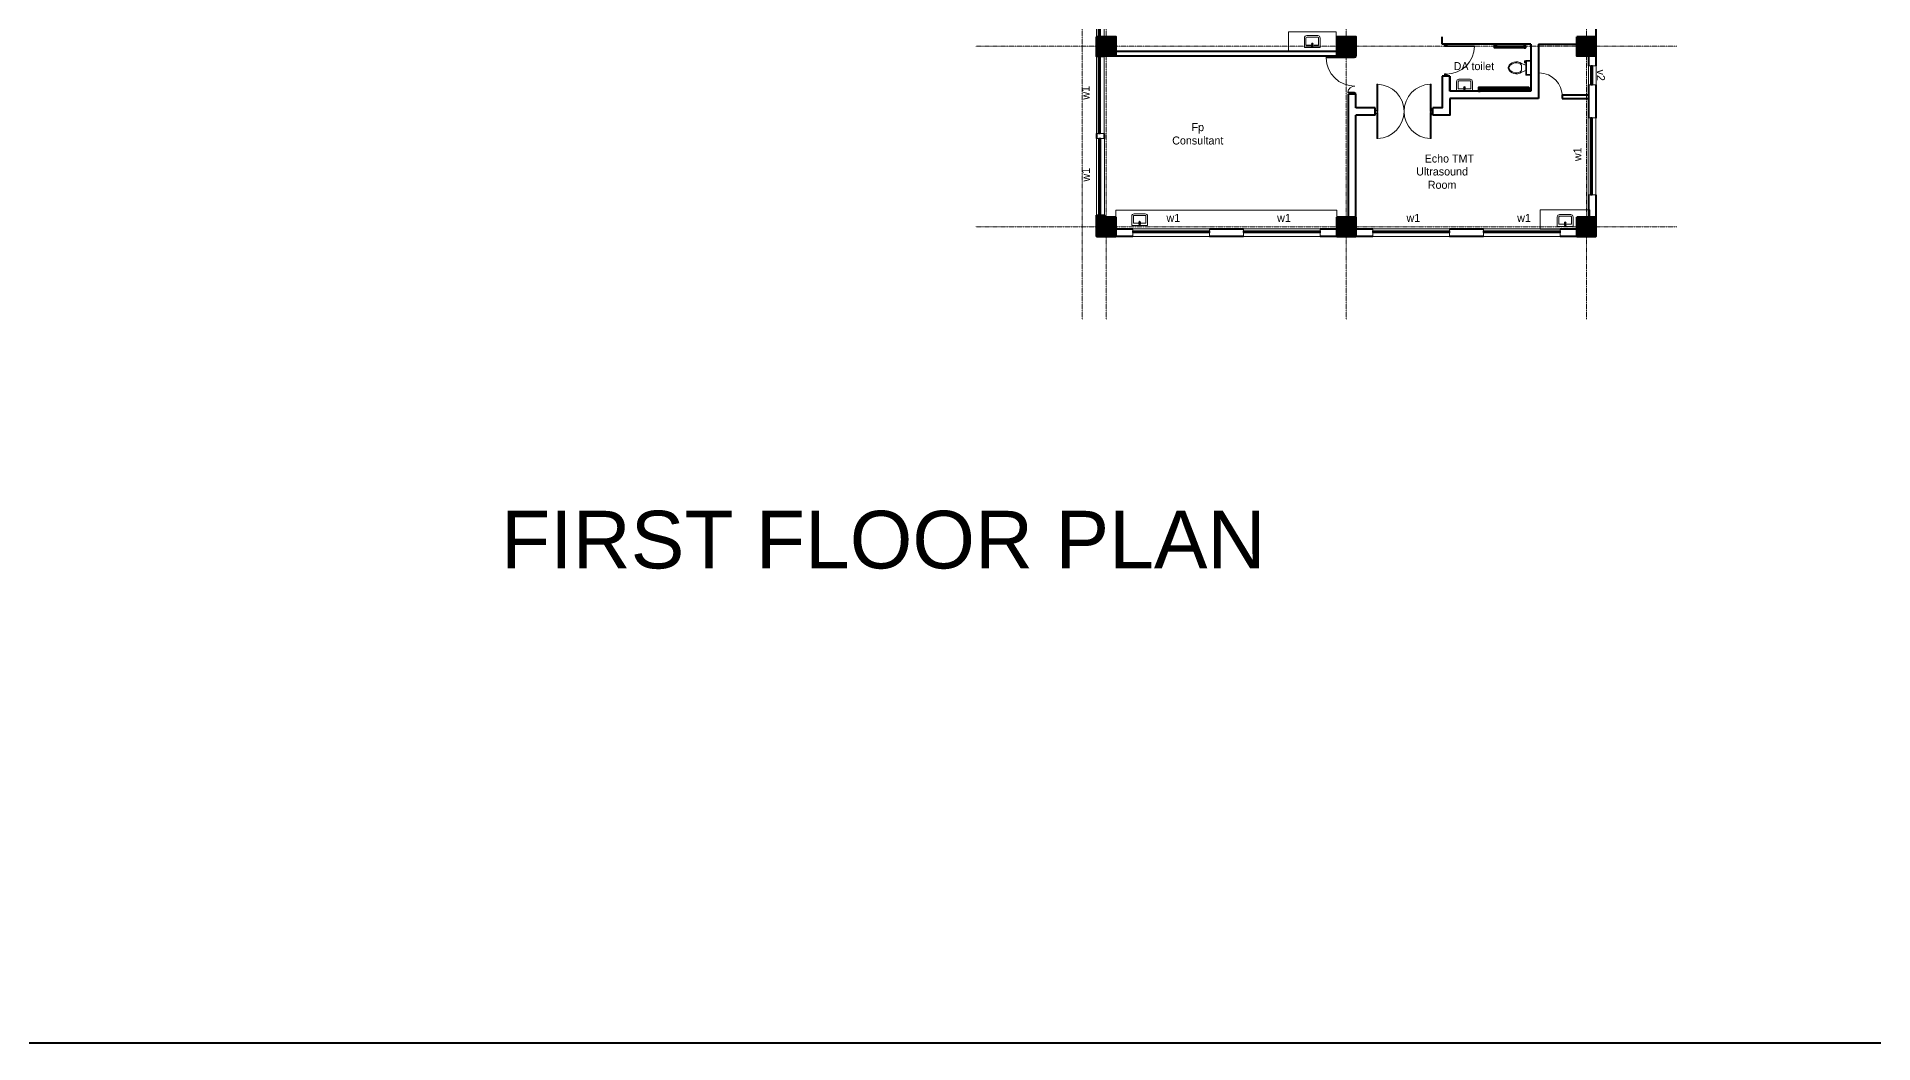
# Model space of a CAD drawing. Header units: millimetres. Extents: x 2419715 to 2617776, y 3786495 to 3864810.
# Drawn here: x 2496894 to 2554274, y 3786495 to 3817945 of the extents above; entities that cross this region are included whole.
import ezdxf

# ---------------------------------------------------------------- set-up
doc = ezdxf.new("R2010")
doc.units = ezdxf.units.MM
doc.header["$MEASUREMENT"] = 0
doc.linetypes.add('CENTER', pattern=[2, 1.25, -0.25, 0.25, -0.25])
doc.linetypes.add('DASHED', pattern=[0.75, 0.5, -0.25])
for name, color, linetype, lineweight in [('0newfurnture', 30, 'Continuous', 15), ('centreline', 52, 'CENTER', 5), ('Column-0.5', 14, 'Continuous', 50), ('door', 41, 'Continuous', 5), ('Door Opening-0.09', 253, 'Continuous', 9), ('Furniture Hospital-0.09', 44, 'Continuous', 9), ('Hatch', 9, 'Continuous', 9), ('hidden lines', 205, 'DASHED', 5), ('Sill Level', 140, 'Continuous', 20), ('TXT', 7, 'Continuous', 25), ('wall 0.4', 7, 'Continuous', 40), ('WINDOW', 152, 'Continuous', 30), ('Windows Plan', 152, 'Continuous', 35)]:
    doc.layers.add(name, color=color, linetype=linetype, lineweight=lineweight)
doc.layers.add('Text-0.2', color=7, linetype='Continuous')
doc.styles.add('ARIAL', font='arial.ttf')
doc.styles.add('arial.', font='arial.ttf')

# ---------------------------------------------------------------- blocks, each defined once
blk = doc.blocks.new('2ft column')
at = {"layer": 'Hatch', "ltscale": 5}
h = blk.add_hatch(color=256, dxfattribs=at)
h.dxf.hatch_style = 1
h.paths.add_polyline_path([(2207385, 4176559), (2207985, 4176559), (2207985, 4175959), (2207385, 4175959)])
at = {"layer": 'Column-0.5', "ltscale": 5}
blk.add_lwpolyline([(2207385, 4176559), (2207985, 4176559), (2207985, 4175959), (2207385, 4175959)], close=True, dxfattribs=at)
at = {"layer": 'Defpoints', "ltscale": 5}
for points in [[(2207985, 4176559), (2207385, 4175959)], [(2207985, 4175959), (2207385, 4176559)]]:
    blk.add_lwpolyline(points, dxfattribs=at)
blk = doc.blocks.new('main grid')
at = {"layer": 'centreline', "ltscale": 5}
for p, q in [((2518911, 4018930), (2518911, 3987284)), ((2526411, 4018930), (2526411, 3987284)), ((2533911, 4018930), (2533911, 3991299)), ((2541411, 4018930), (2541411, 3976624)), ((2542161, 4018930), (2542161, 3976624)), ((2549661, 4018930), (2549661, 3976624)), ((2557161, 4018930), (2557161, 3976624)), ((2559988, 4011172), (2515645, 4011172)), ((2559988, 4003672), (2515645, 4003672)), ((2559388, 3996172), (2515045, 3996172)), ((2559988, 3996172), (2515645, 3996172)), ((2559988, 3991172), (2538074, 3991172)), ((2533911, 3989164), (2515100, 3989164)), ((2559988, 3985172), (2538074, 3985172)), ((2559988, 3979531), (2538074, 3979531))]:
    blk.add_line(p, q, dxfattribs=at)
blk.add_lwpolyline([(2510725, 3995097), (2521316, 3987284)], dxfattribs=at)
at = {"layer": 'Hatch'}
for p in [(311226, -165087), (318726, -165087), (326226, -165087), (333726, -165087), (311226, -172587), (318726, -172587), (326226, -172587), (333726, -172587), (311226, -180087), (318726, -180087), (326226, -180087), (333726, -180087), (305895, -183187), (311226, -183187), (318726, -183187), (326226, -183187), (333726, -183187), (334476, -185087), (341976, -185087), (349476, -185087), (311226, -187095), (318801, -187095), (334476, -191087), (341976, -191087), (349476, -191087), (334476, -196728), (341976, -196728), (349476, -196728)]:
    blk.add_blockref('2ft column', p, dxfattribs=at)
at = {"layer": 'Hatch', "xscale": -1}
for p in [(4749846, -165087), (4757346, -165087), (4764846, -165087), (4749846, -172587), (4757346, -172587), (4764846, -172587), (4749846, -180087), (4757346, -180087), (4764846, -180087)]:
    blk.add_blockref('2ft column', p, dxfattribs=at)
blk = doc.blocks.new('MAIN DOOR')
at = {"layer": 'door', "ltscale": 1000}
for points in [[(2313.5, 188.5), (2347.4, 188.5), (2347.4, 187.3), (2313.5, 187.3)], [(2381.3, 188.5), (2348.9, 188.5), (2348.9, 187.3), (2381.3, 187.3)]]:
    blk.add_lwpolyline(points, close=True, dxfattribs=at)
for points in [[(2346.1, 190.6), (2346.1, 188.5)], [(2348.9, 188.1), (2347.4, 188.1), (2347.4, 188.5), (2346.1, 188.5), (2346.1, 190.6), (2350.2, 190.6)], [(2347.4, 188.1), (2348.9, 188.1), (2348.9, 188.5), (2350.2, 188.5), (2350.2, 190.6), (2346.1, 190.6)], [(2350.2, 190.6), (2350.2, 188.5)], [(2313.4, 120.7), (2347.3, 120.7), (2347.3, 121.9), (2313.4, 121.9), (2313.4, 120.7)], [(2348.8, 121.1), (2347.3, 121.1), (2347.3, 120.7), (2346, 120.7), (2346, 118.6), (2350.1, 118.6)], [(2347.3, 121.1), (2348.8, 121.1), (2348.8, 120.7), (2350.1, 120.7), (2350.1, 118.6), (2346, 118.6)], [(2346, 118.6), (2346, 120.7)], [(2381.3, 120.7), (2348.8, 120.7), (2348.8, 121.9), (2381.3, 121.9), (2381.3, 120.7)], [(2350.1, 118.6), (2350.1, 120.7)]]:
    blk.add_lwpolyline(points, dxfattribs=at)
at = {"layer": 'Door Opening-0.09', "ltscale": 1000}
for centre, start, end in [((2347.4, 188.5), 182.1168, 357.8826), ((2347.3, 120.7), 2.1167, 177.8826)]:
    blk.add_arc(centre, 33.9, start, end, dxfattribs=at)
at = {"layer": 'WINDOW', "ltscale": 5}
blk.add_line((2350.1, 190.6), (2350.1, 190.6), dxfattribs=at)
blk = doc.blocks.new("door 5'")
at = {"layer": 'door', "ltscale": 1000}
for points in [[(2177525, 4317078), (2177525, 4317062), (2177516, 4317062), (2177516, 4317020), (2177473, 4317020), (2177474, 4317105)], [(2177525, 4317062), (2177525, 4317105), (2177474, 4317105), (2177473, 4317020)], [(2177473, 4317020), (2177516, 4317020)], [(2177474, 4317105), (2177516, 4317105)], [(2178697, 4316120), (2178697, 4317060), (2178671, 4317060), (2178671, 4316120), (2178697, 4316120)], [(2178689, 4317076), (2178689, 4317060), (2178697, 4317060), (2178697, 4317018), (2178740, 4317018), (2178740, 4317104)], [(2178689, 4317060), (2178689, 4317104), (2178740, 4317104), (2178740, 4317018)], [(2178740, 4317018), (2178697, 4317018)]]:
    blk.add_lwpolyline(points, dxfattribs=at)
blk.add_lwpolyline([(2177516, 4316839), (2177516, 4317062), (2177543, 4317062), (2177543, 4316839)], close=True, dxfattribs=at)
at = {"layer": 'Door Opening-0.09', "ltscale": 1000}
for centre, radius, start, end in [((2177516, 4317062), 224, 276.6944, 2.34403), ((2178697, 4317076), 957, 180.34163, 268.42442)]:
    blk.add_arc(centre, radius, start, end, dxfattribs=at)
at = {"layer": 'WINDOW', "ltscale": 5}
blk.add_line((2177474, 4317104), (2177474, 4317104), dxfattribs=at)
blk = doc.blocks.new('TAP')
at = {"layer": 'Furniture Hospital-0.09', "linetype": 'Continuous'}
for p, q in [((0, 38), (0, -38)), ((5, 38), (0, 38)), ((5, 38), (5, -38)), ((30, 25), (5, 25)), ((30, 0), (5, 0)), ((30, 25), (30, -25)), ((56, 16), (30, 16)), ((51, 7), (48, 8)), ((59, 19), (57, 22)), ((73, 24), (73, 27)), ((88, 20), (89, 22)), ((97, 15), (125, 12)), ((97, 8), (100, 9)), ((5, -38), (0, -38)), ((30, -25), (5, -25)), ((56, -16), (30, -16)), ((51, -8), (48, -9)), ((60, -20), (58, -22)), ((74, -24), (74, -27)), ((88, -19), (90, -22)), ((97, -7), (100, -8)), ((97, -15), (125, -12))]:
    blk.add_line(p, q, dxfattribs=at)
for radius in [21.2, 19.7]:
    blk.add_circle((74, 0), radius, dxfattribs=at)
for centre, radius, start, end in [((74, 0), 27.2, 163.05119, 199.05119), ((74, 0), 24.2, 127.05119, 163.05119), ((74, 0), 27.2, 91.05119, 127.05119), ((74, 0), 24.2, 55.05119, 91.05119), ((74, 0), 27.2, 19.05119, 55.05119), ((74, 0), 24.2, 343.05119, 19.05119), ((95, 0), 32.6, 337.45001, 22.54999), ((74, 0), 24.2, 199.05119, 235.05119), ((74, 0), 27.2, 235.05119, 271.05119), ((74, 0), 24.2, 271.05119, 307.05119), ((74, 0), 27.2, 307.05119, 343.05119)]:
    blk.add_arc(centre, radius, start, end, dxfattribs=at)
blk = doc.blocks.new('bazin')
at = {"layer": '0newfurnture', "ltscale": 5}
for p, q in [((2434577, 4011590), (2435069, 4011590)), ((2434577, 4011295), (2434577, 4011590)), ((2434626, 4011295), (2434626, 4011516)), ((2434626, 4011516), (2434799, 4011516)), ((2434847, 4011516), (2435020, 4011516)), ((2435020, 4011516), (2435020, 4011295)), ((2435069, 4011590), (2435069, 4011295)), ((2434996, 4011270), (2434651, 4011270)), ((2434996, 4011221), (2434651, 4011221))]:
    blk.add_line(p, q, dxfattribs=at)
blk.add_circle((2434823, 4011477), 25.6, dxfattribs=at)
for centre, radius, start, end in [((2434651, 4011295), 73.8, 180, 270), ((2434651, 4011295), 24.6, 180, 270), ((2434996, 4011295), 73.8, 270, 0), ((2434996, 4011295), 24.6, 270, 0)]:
    blk.add_arc(centre, radius, start, end, dxfattribs=at)
at = {"layer": '0newfurnture', "ltscale": 5, "xscale": 0.9842520018725999, "yscale": 0.9842520018725999, "zscale": 0.9842520018725999, "rotation": 270}
blk.add_blockref('TAP', (2434823, 4011590), dxfattribs=at)
blk = doc.blocks.new('d1')
at = {"layer": 'door'}
for p, q in [((2442.7, 10746.2), (2408.3, 10746.2)), ((2408.3, 10746.2), (2408.3, 10745.7)), ((2442.7, 10745.7), (2408.3, 10745.7))]:
    blk.add_line(p, q, dxfattribs=at)
at = {"layer": 'door', "ltscale": 80}
for points in [[(2445, 10779.7), (2445, 10782), (2444.6, 10782), (2444.6, 10782.4), (2441.8, 10782.4), (2441.8, 10782), (2441.4, 10782), (2441.4, 10780.1), (2442.7, 10780.1), (2442.7, 10779.7)], [(2445, 10746.2), (2445, 10743.9), (2444.6, 10743.9), (2444.6, 10743.4), (2441.8, 10743.4), (2441.8, 10743.9), (2441.4, 10743.9), (2441.4, 10745.7), (2442.7, 10745.7), (2442.7, 10746.2)]]:
    blk.add_lwpolyline(points, close=True, dxfattribs=at)
at = {"layer": 'Door Opening-0.09', "ltscale": 80}
blk.add_arc((2442.7, 10745.7), 34.4, 90, 179.274, dxfattribs=at)
at = {"layer": 'hidden lines'}
for centre, radius, start, end in [((2441.6, 10791.4), 9.82, 268.3986, 287.3158), ((2441.4, 10784.8), 4.22, 269.7899, 318.9675), ((2444.3, 10781.3), 2.81, 166.4652, 205.1802), ((2445, 10781.7), 2.48, 162.4671, 233.2418), ((2441.6, 10782), 3, 308.4681, 358.9527), ((2445.5, 10782.1), 1.81, 168.6475, 255.2319), ((2441.4, 10741.1), 4.22, 41.0325, 90.2101), ((2441.6, 10734.5), 9.82, 72.6842, 91.6014), ((2444.3, 10744.5), 2.81, 154.8198, 193.5348), ((2445, 10744.2), 2.48, 126.7582, 197.5329), ((2441.6, 10743.8), 3, 1.0473, 51.5319), ((2445.5, 10743.8), 1.81, 104.7681, 191.3525)]:
    blk.add_arc(centre, radius, start, end, dxfattribs=at)
blk = doc.blocks.new('Toilet - top')
at = {"layer": 'Furniture Hospital-0.09'}
for p, q in [((-10, -8.5), (-8, -8.5)), ((-10, -9.5), (-10, -8.5)), ((-7, -9.5), (-10, -9.5)), ((-8, -8.5), (-8, -8)), ((-7, -8), (-7, -9.5)), ((-4, -8), (-6, -14)), ((4, -14), (-4, -14)), ((4, -8), (6, -14)), ((9.5, -6), (9.5, -2))]:
    blk.add_line(p, q, dxfattribs=at)
blk.add_lwpolyline([(10.5, -8), (10.5, 0), (-10.5, 0), (-10.5, -8)], close=True, dxfattribs=at)
for points in [[(-9.5, -2), (-9.5, -6)], [(8.5, -1), (-8.5, -1)], [(-8.5, -7), (8.5, -7)]]:
    blk.add_lwpolyline(points, dxfattribs=at)
for centre, radius, start, end in [((-8.6, -1.9), 0.884, 81.8699, 188.1301), ((-8.6, -6.1), 0.884, 171.8699, 278.1301), ((3.5, -21.6), 12.2, 141.4691, 247.9714), ((4.2, -21.8), 11.3, 136.3677, 238.9468), ((-3.5, -21.6), 12.2, 292.0284, 38.5307), ((-4.2, -21.8), 11.3, 301.053, 43.6321), ((8.6, -1.9), 0.884, 351.8699, 98.1301), ((8.6, -6.1), 0.884, 261.8699, 8.1301), ((0, -27.9), 4, 245.7318, 294.2682), ((0, -29), 4, 254.8605, 285.1395)]:
    blk.add_arc(centre, radius, start, end, dxfattribs=at)
blk = doc.blocks.new('26 door')
at = {"layer": 'door'}
blk.add_line((42654.7, -717.8), (42654.7, -716.7), dxfattribs=at)
at = {"layer": 'door', "ltscale": 5}
blk.add_lwpolyline([(42654.7, -716.7), (42684.7, -716.7), (42684.7, -717.8), (42654.7, -717.8)], dxfattribs=at)
at = {"layer": 'Door Opening-0.09'}
blk.add_arc((42654.8, -717.8), 30, 2.1358, 90.1794, dxfattribs=at)
blk = doc.blocks.new('w1')
at = {"layer": 'Sill Level'}
blk.add_lwpolyline([(2460641, 3827503), (2460641, 3825103), (2460401, 3825103), (2460401, 3827503)], close=True, dxfattribs=at)
at = {"layer": 'Windows Plan'}
blk.add_lwpolyline([(2460521, 3825103), (2460521, 3827503), (2460473, 3827503), (2460473, 3825103)], close=True, dxfattribs=at)
at = {"layer": 'Text-0.2', "ltscale": 5, "insert": (2460188, 3826157), "char_height": 250, "attachment_point": 7, "rotation": 90.00077, "style": 'arial.'}
blk.add_mtext('{\\fStylus BT|b0|i0|c0|p34;w1}', dxfattribs=at)
blk = doc.blocks.new('v2')
at = {"layer": 'Sill Level'}
blk.add_lwpolyline([(2448277, 3818910), (2448877, 3818910), (2448877, 3818670), (2448277, 3818670)], close=True, dxfattribs=at)
at = {"layer": 'Windows Plan'}
blk.add_lwpolyline([(2448877, 3818790), (2448277, 3818790), (2448277, 3818743), (2448877, 3818743)], close=True, dxfattribs=at)
at = {"layer": 'Text-0.2', "ltscale": 5, "insert": (2448397, 3818932), "char_height": 250, "attachment_point": 7, "rotation": 0.00077, "style": 'arial.'}
blk.add_mtext('{\\fStylus BT|b0|i0|c0|p34;v2}', dxfattribs=at)

msp = doc.modelspace()

# ---------------------------------------------------------------- linework, layer by layer
at = {"layer": '0newfurnture', "ltscale": 5}
for points in [[(2536003, 3818096), (2537492, 3818096), (2537492, 3817496), (2536003, 3817496)], [(2545421, 3812535), (2543862, 3812535), (2543862, 3811935), (2545421, 3811935)]]:
    msp.add_lwpolyline(points, close=True, dxfattribs=at)
for points in [[(2531138, 3811929), (2530610, 3811929), (2530610, 3812529), (2537510, 3812529), (2537510, 3811929), (2536995, 3811929)], [(2534595, 3811929), (2533538, 3811929)]]:
    msp.add_lwpolyline(points, dxfattribs=at)
at = {"layer": 'wall 0.4', "ltscale": 5}
for p, q in [((2545610, 3818226), (2545610, 3817038)), ((2540810, 3817715), (2540810, 3817945)), ((2543580, 3817716), (2540810, 3817715)), ((2543580, 3817716), (2543580, 3816246)), ((2543810, 3817716), (2543810, 3816016)), ((2543810, 3817716), (2545010, 3817716)), ((2545380, 3817346), (2545380, 3817038)), ((2541040, 3816715), (2540810, 3816715)), ((2541040, 3816246), (2541040, 3816715)), ((2545380, 3816438), (2545380, 3815405)), ((2545610, 3816438), (2545610, 3815405)), ((2543580, 3816246), (2541040, 3816246)), ((2543810, 3816016), (2541040, 3816016)), ((2543810, 3816126), (2543839, 3816126)), ((2544558, 3816126), (2544558, 3816016)), ((2544558, 3816126), (2545380, 3816126)), ((2544558, 3816016), (2545380, 3816016)), ((2530010, 3814925), (2530010, 3814765)), ((2530240, 3814925), (2530240, 3814765)), ((2545380, 3813005), (2545380, 3812305)), ((2545610, 3813005), (2545610, 3812305)), ((2531138, 3811935), (2530610, 3811935)), ((2534595, 3811935), (2533538, 3811935)), ((2537510, 3811935), (2536995, 3811935)), ((2538638, 3811935), (2538110, 3811935)), ((2542095, 3811935), (2541038, 3811935)), ((2545010, 3811935), (2544495, 3811935)), ((2531138, 3811705), (2530610, 3811705)), ((2534595, 3811705), (2533538, 3811705)), ((2537510, 3811705), (2536995, 3811705)), ((2538638, 3811705), (2538110, 3811705)), ((2542095, 3811705), (2541038, 3811705)), ((2545010, 3811705), (2544495, 3811705))]:
    msp.add_line(p, q, dxfattribs=at)
for points in [[(2419715, 3864810), (2617776, 3864810), (2617776, 3786495), (2419715, 3786495)], [(2542487, 3817602), (2542443, 3817602), (2542443, 3817716), (2542487, 3817716)], [(2542447, 3817651), (2543409, 3817651), (2543409, 3817602), (2542447, 3817602)], [(2543369, 3817602), (2543413, 3817602), (2543413, 3817716), (2543369, 3817716)], [(2530240, 3817325), (2530010, 3817325), (2530010, 3817346), (2530240, 3817346)], [(2541988, 3816360), (2541944, 3816360), (2541944, 3816246), (2541988, 3816246)], [(2541944, 3816311), (2543513, 3816311), (2543513, 3816360), (2541944, 3816360)], [(2543472, 3816360), (2543516, 3816360), (2543516, 3816246), (2543472, 3816246)], [(2530010, 3812365), (2530251, 3812365), (2530251, 3812305), (2530010, 3812305)]]:
    msp.add_lwpolyline(points, close=True, dxfattribs=at)
for points in [[(2530610, 3817496), (2537510, 3817496)], [(2530610, 3817346), (2537510, 3817346)], [(2540810, 3816715), (2540810, 3815724), (2540514, 3815724)], [(2541040, 3816715), (2541040, 3816246)], [(2537880, 3811935), (2537880, 3816146)], [(2538111, 3816146), (2537880, 3816146)], [(2538110, 3815724), (2538110, 3816146)], [(2541040, 3816016), (2541040, 3815494), (2540514, 3815494)], [(2538714, 3815724), (2538110, 3815724)], [(2538110, 3811935), (2538110, 3815494)], [(2538714, 3815494), (2538110, 3815494)], [(2538714, 3815496), (2538714, 3815726)], [(2540514, 3815494), (2540514, 3815724)]]:
    msp.add_lwpolyline(points, dxfattribs=at)

# ---------------------------------------------------------------- block references
at = {"layer": '0newfurnture', "xscale": -1, "rotation": 180}
for p in [(101923, 7829200), (106679, 7827836), (96530, 7823632)]:
    msp.add_blockref('bazin', p, dxfattribs=at)
at = {"layer": '0newfurnture', "rotation": 180}
msp.add_blockref('bazin', (4979472, 7823609), dxfattribs=at)
at = {"layer": 'door'}
for name, p, xscale, yscale, zscale, rotation in [("door 5'", (-1551662, 1752976), -0.9473750180788149, 0.9473750180788149, 0.9473750180788149, 270.0040133245631), ('26 door', (2561756, 2749701), -25, 25, 25, 270)]:
    msp.add_blockref(name, p, dxfattribs=dict(at, xscale=xscale, yscale=yscale, zscale=zscale, rotation=rotation))
at = {"layer": 'Door Opening-0.09', "xscale": -24.99999476308163, "yscale": 24.99999476308163, "zscale": 24.99999476308163, "rotation": 89.95085157849962}
msp.add_blockref('MAIN DOOR', (2543529, 3874292), dxfattribs=at)
at = {"layer": 'Furniture Hospital-0.09', "xscale": 21.93575057202424, "yscale": 21.93575057202424, "zscale": 21.93575057202424, "rotation": 270}
msp.add_blockref('Toilet - top', (2543591, 3816973), dxfattribs=at)
at = {"layer": 'wall 0.4'}
for name, p in [('main grid', (-11851, -167526)), ('w1', (69599, -7164)), ('w1', (69599, -10178)), ('w1', (84969, -12097)), ('w1', (69609, -12737))]:
    msp.add_blockref(name, p, dxfattribs=at)
at = {"layer": 'wall 0.4', "ltscale": 5, "xscale": 25.64102998076803, "yscale": 25.64102998076803, "zscale": 25.64102998076803, "rotation": 180.033335114651}
msp.add_blockref('d1', (2603405, 4093224), dxfattribs=at)
at = {"layer": 'wall 0.4', "rotation": 270}
for name, p in [('v2', (-1273291, 6265315)), ('w1', (-1293965, 6272346)), ('w1', (-1290508, 6272346)), ('w1', (-1286465, 6272346)), ('w1', (-1283008, 6272346))]:
    msp.add_blockref(name, p, dxfattribs=at)

# ---------------------------------------------------------------- texts
at = {"layer": 'Text-0.2', "ltscale": 5, "char_height": 250, "style": 'arial.'}
for s, insert, attachment_point, rotation in [('{\\fStylus BT|b0|i0|c0|p34;DA toilet}', (2541164, 3816898), 7, 0.00077), ('\\pxqc;{\\fStylus BT|b0|i0|c0|p34;Fp\\PConsultant}', (2533969, 3814574), 9, 359.99923), ('\\pxqc;{\\fStylus BT|b0|i0|c0|p34;Echo TMT}', (2541799, 3814010), 9, 359.99923), ('\\pxqc;{\\fStylus BT|b0|i0|c0|p34;Ultrasound\\PRoom}', (2541611, 3813189), 9, 359.99923)]:
    msp.add_mtext(s, dxfattribs=dict(at, insert=insert, attachment_point=attachment_point, rotation=rotation))
at = {"layer": 'TXT', "color": 244, "ltscale": 20, "true_color": 0x991b1e, "insert": (2511401, 3802219), "char_height": 2100, "width": 102139.87, "attachment_point": 4, "rotation": 0.0002, "style": 'ARIAL'}
msp.add_mtext('{\\H0.85714x;FIRST FLOOR PLAN}', dxfattribs=at)

doc.saveas('drawing.dxf')
